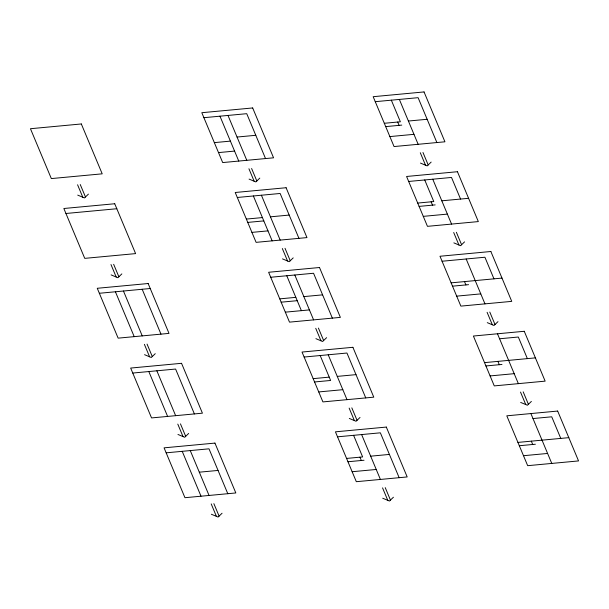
<?xml version="1.0" encoding="UTF-8"?>
<svg xmlns="http://www.w3.org/2000/svg" width="609" height="609" viewBox="0 0 609 609"><rect width="100%" height="100%" fill="white"/><g stroke="black" fill="none" stroke-linecap="round" stroke-linejoin="round"><path stroke-width="0.91" d="M88.434 194.111L84.476 197.94L77.724 195.116M121.846 273.898L117.88 277.719L111.135 274.895M259.799 178.102L255.833 181.924L249.089 179.099M155.249 353.677L151.283 357.498L144.539 354.674M293.203 257.881L289.245 261.703L282.492 258.878M431.157 162.085L427.198 165.907L420.454 163.083M188.653 433.456L184.694 437.285L177.95 434.461M326.614 337.66L322.648 341.489L315.904 338.665M464.568 241.864L460.602 245.693L453.857 242.869M222.064 513.242L218.098 517.064L211.353 514.24M360.018 417.447L356.052 421.268L349.307 418.444M497.972 321.651L494.013 325.472L487.261 322.648M393.422 497.226L389.463 501.047L382.711 498.223M531.375 401.43L527.417 405.251L520.672 402.427M203.901 117.689L246.736 113.685L265.532 158.568M375.258 101.68L418.101 97.676L436.889 142.552M237.046 137.048L255.788 135.297M384.309 123.284L400.372 121.785L391.328 100.173M408.403 121.031L427.145 119.28M214.338 142.62L230.408 141.121M385.703 126.611L401.765 125.104M218.517 152.593L234.579 151.093M389.874 136.583L413.975 134.33M65.947 213.485L116.814 208.735M237.304 197.476L280.148 193.472L298.935 238.347M408.669 181.459L451.505 177.455L460.556 199.059M246.356 219.08L262.418 217.58M270.449 216.827L289.191 215.076M417.713 203.063L433.783 201.564L424.732 179.959M441.814 200.81L468.587 198.313M247.749 222.407L263.811 220.9M419.106 206.39L435.169 204.89M251.92 232.379L267.983 230.88M423.285 216.362L447.379 214.109M99.351 293.272L150.225 288.514M270.716 277.255L313.551 273.251L332.347 318.126M442.073 261.238L484.916 257.234L493.96 278.846M279.759 298.859L295.822 297.359M303.861 296.606L322.603 294.855M451.124 282.85L501.991 278.092M281.152 302.186L297.215 300.686M452.51 286.169L468.58 284.669M285.324 312.158L309.425 309.905M456.689 296.141L480.783 293.888M132.754 373.051L175.598 369.046L194.385 413.922M304.119 357.034L346.955 353.03L365.75 397.905M499.578 338.771L518.32 337.021L527.371 358.625M313.163 378.646L329.233 377.138M337.264 376.392L356.006 374.642M484.528 362.629L535.402 357.871M314.556 381.965L330.626 380.465L320.182 355.534M485.921 365.956L501.983 364.448M318.735 391.937L342.829 389.684M490.093 375.928L514.194 373.675M166.166 452.83L209.001 448.825L227.796 493.701M337.523 436.82L380.366 432.816L399.154 477.692M532.982 418.55L551.724 416.8L560.775 438.404M199.31 472.188L218.052 470.437M346.574 458.425L362.637 456.925L353.593 435.313M370.668 456.171L389.41 454.421M517.932 442.408L568.806 437.658M347.967 461.751L364.03 460.244M519.325 445.735L535.387 444.235M352.139 471.724L376.24 469.47M523.504 455.707L547.598 453.454M422.966 152.486L428.188 164.955M456.377 232.265L461.592 244.734M489.781 312.052L495.003 324.513M523.184 391.831L528.406 404.3M399.359 99.427L418.147 144.303M432.763 179.206L451.558 224.082M466.174 258.985L484.962 303.868M497.492 333.785L518.366 383.647M530.896 413.564L551.777 463.426M420.294 152.737L425.508 165.206M453.697 232.516L458.92 244.985M487.101 312.303L492.323 324.764M520.512 392.082L525.727 404.543M397.7 122.036L399.085 125.355M431.103 201.815L432.497 205.142M464.507 281.594L465.9 284.921M497.918 361.381L499.304 364.7M531.322 441.16L532.715 444.486M251.608 168.503L256.823 180.964M285.012 248.282L290.234 260.751M318.416 328.068L323.638 340.53M351.827 407.847L357.049 420.309M385.231 487.626L390.453 500.096M227.994 115.436L246.79 160.319M261.406 195.223L280.193 240.098M294.809 275.002L313.597 319.877M328.213 354.781L347.008 399.664M361.624 434.567L380.412 479.443M248.929 168.754L254.151 181.216M282.332 248.533L287.555 261.002M315.744 328.312L320.958 340.781M349.147 408.099L354.369 420.56M382.551 487.878L387.773 500.347M219.963 116.19L238.758 161.065M253.374 195.969L272.162 240.852M286.778 275.755L301.394 310.659M359.957 457.176L361.35 460.495M142.194 289.267L160.982 334.143M80.243 184.519L85.466 196.981M113.655 264.298L118.869 276.76M147.058 344.077L152.28 356.547M180.462 423.864L185.684 436.326M213.873 503.643L219.088 516.105M123.452 291.018L142.24 335.894M156.856 370.797L175.643 415.673M190.259 450.576L209.054 495.46M77.571 184.771L82.786 197.232M110.975 264.55L116.197 277.011M144.379 344.329L149.601 356.798M177.79 424.108L183.005 436.577M211.194 503.894L216.416 516.356M115.413 291.764L134.208 336.648M148.824 371.551L167.612 416.427M182.228 451.33L201.016 496.206M81.324 123.962L30.45 128.72L51.331 178.582L102.205 173.831L81.324 123.962M252.682 107.953L201.815 112.703L222.688 162.565L273.563 157.815L252.682 107.953M424.047 91.936L373.172 96.694L394.053 146.556L444.928 141.798L424.047 91.936M114.728 203.749L63.854 208.499L84.735 258.368L135.609 253.61L114.728 203.749M286.093 187.732L235.219 192.49L256.1 242.352L306.966 237.594L286.093 187.732M457.45 171.715L406.576 176.473L427.457 226.335L478.331 221.585L457.45 171.715M148.139 283.528L97.265 288.285L118.138 338.147L169.013 333.389L148.139 283.528M319.497 267.511L268.622 272.269L289.503 322.131L340.378 317.38L319.497 267.511M490.862 251.502L439.987 256.252L460.861 306.114L511.735 301.364L490.862 251.502M181.543 363.307L130.669 368.064L151.55 417.926L202.424 413.176L181.543 363.307M352.9 347.297L302.034 352.048L322.907 401.91L373.781 397.159L352.9 347.297M524.265 331.281L473.391 336.031L494.272 385.9L545.146 381.143L524.265 331.281M214.947 443.093L164.072 447.843L184.953 497.705L235.828 492.955L214.947 443.093M386.312 427.076L335.437 431.827L356.318 481.696L407.185 476.938L386.312 427.076M557.669 411.06L506.795 415.818L527.676 465.679L578.55 460.922L557.669 411.06"/></g></svg>
